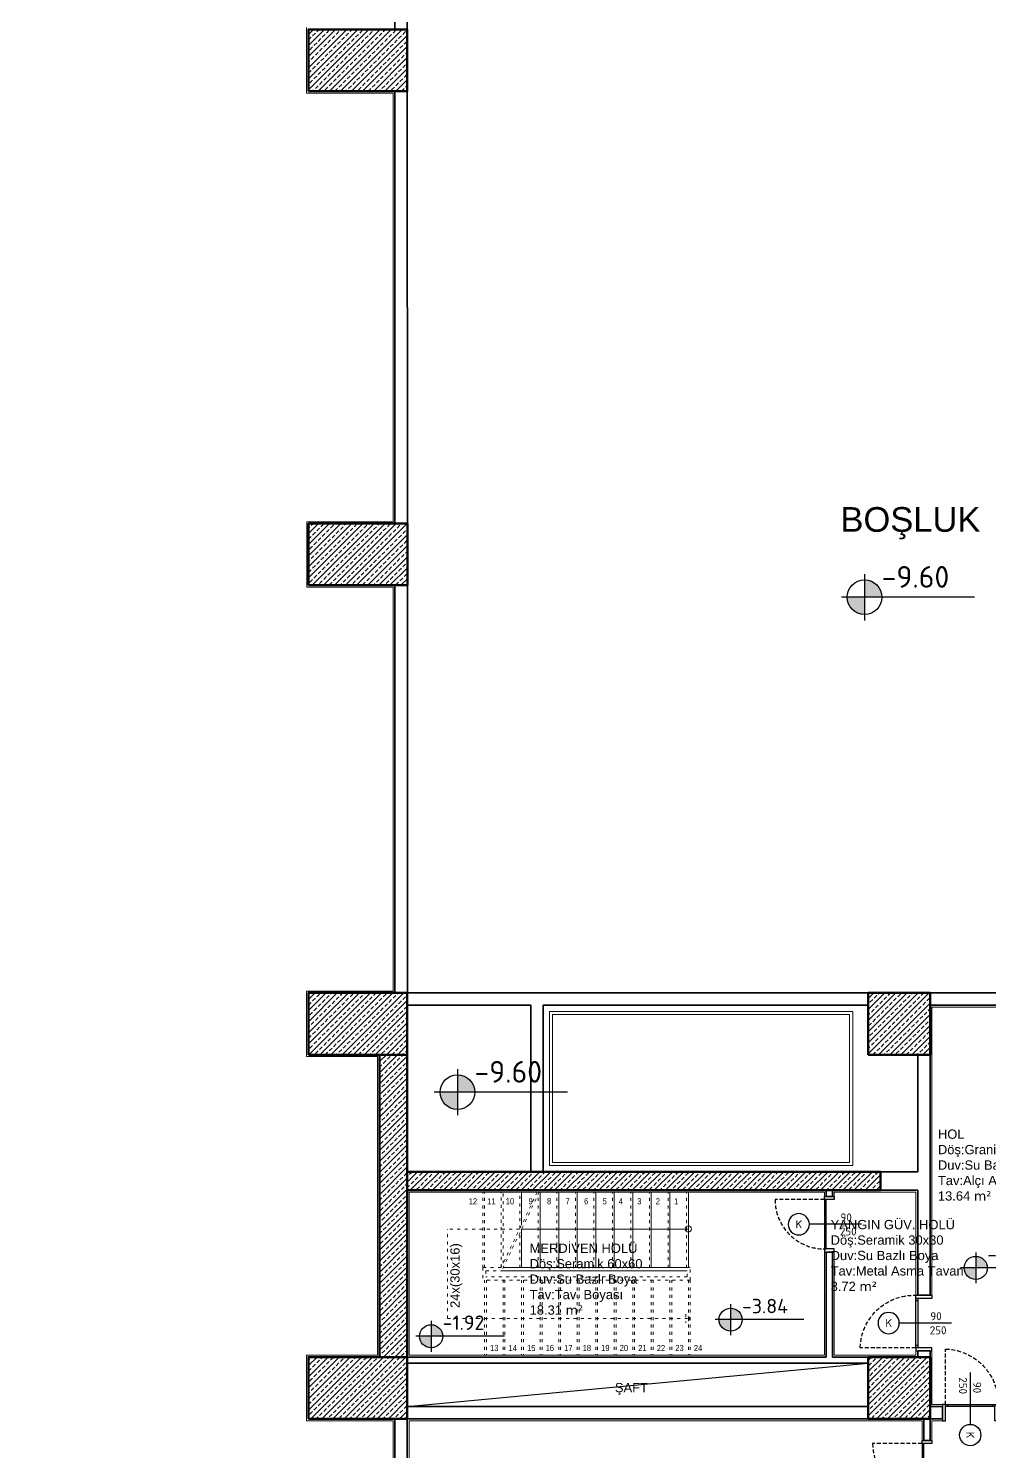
# Model space of a CAD drawing. Header units: millimetres. Extents: x 1443065 to 1517367, y 3763150 to 3779068.
# Drawn here: x 1461880 to 1463436, y 3765794 to 3768098 of the extents above; entities that cross this region are included whole.
import ezdxf
from ezdxf.enums import TextEntityAlignment as Align

# ---------------------------------------------------------------- set-up
doc = ezdxf.new("R2010")
doc.units = ezdxf.units.MM
doc.linetypes.add('ACAD_ISO03W100', pattern=[30, 12, -18])
doc.linetypes.add('HIDDEN', pattern=[9.525, 6.35, -3.175])
for name, color, linetype, lineweight in [('dog', 144, 'Continuous', 5), ('DUVAR', 2, 'Continuous', 35), ('MAHAL', 52, 'Continuous', 13), ('MERDIVEN', 4, 'Continuous', 20), ('SIVA', 3, 'Continuous', 9), ('TASIYICI', 170, 'Continuous', 50), ('TEFRIS', 165, 'Continuous', 15)]:
    doc.layers.add(name, color=color, linetype=linetype, lineweight=lineweight)
for name, color, linetype in [('m-DOG_', 4, 'Continuous'), ('m-TAR_', 8, 'Continuous'), ('m-TAR_duvar', 8, 'Continuous'), ('m-TFR_vitrifiye', 1, 'Continuous'), ('m-YAZ_kot', 7, 'Continuous'), ('m-YAZ_poz', 7, 'Continuous')]:
    doc.layers.add(name, color=color, linetype=linetype)
doc.styles.add('mono', font='isocpeur.ttf')
doc.styles.add('olculer', font='romans.shx', dxfattribs={"width": 0.8})
doc.styles.get("Standard").update_dxf_attribs({"font": 'arial.ttf'})
pattern_1 = [(45, (41376.276, -87954.95), (-8.98025612, 8.98025612), []), (45, (41385.256, -87954.95), (-8.98025612, 8.98025612), [6.35, -3.175])]

# ---------------------------------------------------------------- blocks, each defined once
blk = doc.blocks.new('90lık Kqpı')
at = {"layer": 'm-DOG_', "linetype": 'HIDDEN'}
blk.add_line((-8, -5), (-88, -5), dxfattribs=at)
at = {"layer": 'm-DOG_'}
for p, q in [((-5, -8.8), (-8, -8.8)), ((-5, -81.2), (-8, -81.2))]:
    blk.add_line(p, q, dxfattribs=at)
for points in [[(8, 0), (8, -5), (-8, -5), (-8, 0)], [(-8, -5), (-8, -85), (-5, -85), (-5, -5)], [(8, -90), (8, -85), (-8, -85), (-8, -90)]]:
    blk.add_lwpolyline(points, close=True, dxfattribs=at)
at = {"layer": 'm-DOG_', "linetype": 'HIDDEN'}
blk.add_arc((-8, -5), 80, 180, 270, dxfattribs=at)
blk = doc.blocks.new('m-plankot')
h = blk.add_hatch(color=256)
h.paths.add_polyline_path([(0, 0.144), (0, 0), (0.144, 0, 0.414214)])
h.paths.add_polyline_path([(0, -0.144), (0, 0), (-0.144, 0, 0.414214)])
for p, q in [((0, 0.192), (0, -0.192)), ((0.914, 0), (-0.192, 0))]:
    blk.add_line(p, q)
blk.add_circle((0, 0), 0.144)
blk.add_attdef('INCEKOT', (0.187, 0.1), '', height=0.18)
blk.add_attdef('KABAKOT', text='', height=0.18).set_placement((0.187, -0.1), align=Align.TOP_LEFT)
blk = doc.blocks.new('m-penpoz')
blk.add_line((0, -1.625), (0, 0))
blk.add_circle((0, 0.332), 0.332)
blk.add_attdef('POZNO', text='', height=0.18).set_placement((0, 0.332), align=Align.MIDDLE)
blk.add_attdef('WIDTH', text='', height=0.18, rotation=90).set_placement((0, -1.625), align=Align.BOTTOM_LEFT)
blk.add_attdef('HEIGHT', text='', height=0.18, rotation=90).set_placement((0.069, -1.625), align=Align.TOP_LEFT)
blk = doc.blocks.new('90lık')
at = {"layer": 'm-DOG_', "linetype": 'HIDDEN'}
blk.add_line((-5, 13), (-5, 103), dxfattribs=at)
at = {"layer": 'm-DOG_'}
for p, q in [((-81.2, 10), (-81.2, 13)), ((-8.8, 10), (-8.8, 13))]:
    blk.add_line(p, q, dxfattribs=at)
for points in [[(-90, -13), (-85, -13), (-85, 13), (-90, 13)], [(-5, 13), (-85, 13), (-85, 10), (-5, 10)], [(0, -13), (-5, -13), (-5, 13), (0, 13)]]:
    blk.add_lwpolyline(points, close=True, dxfattribs=at)
at = {"layer": 'm-DOG_', "linetype": 'HIDDEN'}
blk.add_arc((-2.7, 15.7), 87.4, 91.5314, 181.7408, dxfattribs=at)

msp = doc.modelspace()

# ---------------------------------------------------------------- hatches: boundary and pattern name
at = {"layer": 'm-TAR_'}
h = msp.add_hatch(dxfattribs=at)
h.set_pattern_fill('ANSI33', color=256, scale=2)
h.set_pattern_definition([(45, (-13755.824, -45999.14), (-8.98025612, 8.98025612), []), (45, (-13746.843, -45999.14), (-8.98025612, 8.98025612), [6.35, -3.175])])
h.paths.add_polyline_path([(1463259.9, 3766247.1), (1462805.7, 3766247.1), (1462805.7, 3766217.1), (1463259.9, 3766217.1)])
h.paths.add_polyline_path([(1462805.7, 3766247.1), (1462493.5, 3766247.1), (1462493.5, 3766217.1), (1462805.7, 3766217.1)])
at = {"layer": 'm-TAR_duvar'}
h = msp.add_hatch(dxfattribs=at)
h.set_pattern_fill('ANSI33', color=256, scale=2)
h.set_pattern_definition([(45, (41376.276, -87954.952), (-8.98025612, 8.98025612), []), (45, (41385.256, -87954.952), (-8.98025612, 8.98025612), [6.35, -3.175])])
h.paths.add_polyline_path([(1468550.3, 3768891.3), (1468533.1, 3769060.2), (1468496, 3769225), (1468434.7, 3769382.6), (1468352.7, 3769530.2), (1468251.2, 3769665), (1468131.7, 3769783.5), (1467995.5, 3769884.9), (1467847.4, 3769966), (1467615.4, 3770075.2), (1467161.9, 3770314.5), (1466940.5, 3770444.6), (1465472.8, 3771328.6), (1465005.3, 3771588), (1464791.1, 3771685.5), (1464519.4, 3771809), (1464165, 3771939.6), (1462653.6, 3772143), (1461191.1, 3772002.7), (1458848.1, 3771120.2), (1458902.1, 3764847.1), (1468605.7, 3764847.1)])
h.paths.add_polyline_path([(1458941.8, 3764887.1), (1458888.4, 3771092.6), (1461200.2, 3771963.4), (1462652.9, 3772102.8), (1464155.3, 3771900.6), (1464504.2, 3771772), (1464774.5, 3771649), (1464987.3, 3771552.3), (1465452.8, 3771294), (1466920.1, 3770410.2), (1467142.5, 3770279.6), (1467597.5, 3770039.4), (1467829.3, 3769930.3), (1467973.8, 3769851.2), (1468105.5, 3769753.1), (1468221, 3769638.7), (1468319.1, 3769508.3), (1468398.4, 3769365.5), (1468457.6, 3769213.3), (1468493.5, 3769053.8), (1468510.3, 3768889), (1468565.1, 3764887.1)], flags=16)
h.paths.add_polyline_path([(1465758.1, 3765847.1), (1465638.1, 3765847.1), (1465638.1, 3765967.1), (1465758.1, 3765967.1)], flags=0)
h.paths.add_polyline_path([(1466538.2, 3765847.1), (1466538.2, 3765967.1), (1466658.2, 3765967.1), (1466658.2, 3765847.1)], flags=0)
h.paths.add_polyline_path([(1465038.1, 3765847.1), (1464918.1, 3765847.1), (1464918.1, 3765967.1), (1465038.1, 3765967.1)], flags=0)
h.paths.add_polyline_path([(1465758.2, 3766436.6), (1465658.2, 3766436.6), (1465658.2, 3766536.6), (1465658.3, 3766671), (1465038.2, 3766671), (1465038.2, 3766536.6), (1465038.2, 3766436.6), (1464938.2, 3766436.6), (1464938.2, 3766536.6), (1464983.2, 3766536.6), (1464983.2, 3766716), (1465668.3, 3766716), (1465668.3, 3766726), (1465713.3, 3766726), (1465713.3, 3766716), (1465713.3, 3766536.6), (1465758.2, 3766536.6)], flags=0)
h.paths.add_polyline_path([(1467471.2, 3765317.1), (1467471.2, 3765377.1), (1467531.2, 3765377.1), (1467531.2, 3765317.1)], flags=0)
h.paths.add_polyline_path([(1466538.2, 3766436.6), (1466538.2, 3766556.6), (1466658.2, 3766556.6), (1466658.2, 3766436.6)], flags=0)
h.paths.add_polyline_path([(1467431.1, 3765847.1), (1467431.1, 3765947.1), (1467531.1, 3765947.1), (1467531.1, 3765847.1)], flags=0)
h.paths.add_polyline_path([(1465713.3, 3766816), (1465668.3, 3766816), (1465668.3, 3767203.2), (1464983.2, 3767203.2), (1464983.2, 3767446.6), (1465043.2, 3767446.6), (1465043.2, 3767406.6), (1465023.2, 3767406.6), (1465023.2, 3767243.3), (1465673.3, 3767243.3), (1465673.3, 3767406.6), (1465653.3, 3767406.6), (1465653.3, 3767446.6), (1465713.3, 3767446.6), (1465713.3, 3767203.2)], flags=0)
h.paths.add_polyline_path([(1464158.2, 3765847.1), (1464038.2, 3765847.1), (1464038.2, 3765967.1), (1464158.2, 3765967.1)], flags=0)
h.paths.add_polyline_path([(1464028.1, 3765847.1), (1463928.1, 3765847.1), (1463928.1, 3765947.1), (1464028.1, 3765947.1)], flags=0)
h.paths.add_polyline_path([(1467965.6, 3765317.1), (1467965.6, 3765377.1), (1468025.6, 3765377.1), (1468025.6, 3765317.1)], flags=0)
h.paths.add_polyline_path([(1467431.1, 3766436.6), (1467431.1, 3766536.6), (1467531.1, 3766536.6), (1467531.1, 3766436.6)], flags=0)
h.paths.add_polyline_path([(1467965.6, 3765847.1), (1467965.6, 3765907.1), (1468025.6, 3765907.1), (1468025.6, 3765847.1)], flags=0)
h.paths.add_polyline_path([(1464158.2, 3766436.6), (1464038.2, 3766436.6), (1464038.2, 3766556.6), (1464158.2, 3766556.6)], flags=0)
h.paths.add_polyline_path([(1466538.2, 3767196.6), (1466538.2, 3767316.6), (1466658.2, 3767316.6), (1466658.2, 3767196.6)], flags=0)
h.paths.add_polyline_path([(1464028.2, 3766436.6), (1463928.2, 3766436.6), (1463928.2, 3766536.6), (1464028.2, 3766536.6)], flags=0)
h.paths.add_polyline_path([(1463339.9, 3765847.1), (1463239.9, 3765847.1), (1463239.9, 3765947.1), (1463339.9, 3765947.1)], flags=0)
h.paths.add_polyline_path([(1467431.1, 3767196.6), (1467431.1, 3767296.6), (1467531.1, 3767296.6), (1467531.1, 3767196.6)], flags=0)
h.paths.add_polyline_path([(1464158.2, 3767196.6), (1464038.2, 3767196.6), (1464038.2, 3767316.6), (1464158.2, 3767316.6)], flags=0)
h.paths.add_polyline_path([(1464028.2, 3767196.6), (1463928.2, 3767196.6), (1463928.2, 3767296.6), (1464028.2, 3767296.6)], flags=0)
h.paths.add_polyline_path([(1465713.3, 3767847.6), (1465653.3, 3767847.6), (1465653.3, 3767887.6), (1465673.3, 3767887.6), (1465673.3, 3768050.8), (1465023.2, 3768050.8), (1465023.2, 3767887.6), (1465043.2, 3767887.6), (1465043.2, 3767847.6), (1464983.2, 3767847.6), (1464983.2, 3768091), (1465668.3, 3768091), (1465668.3, 3768477.2), (1465713.3, 3768477.2), (1465713.3, 3768091)], flags=0)
h.paths.add_polyline_path([(1463339.9, 3766436.6), (1463239.9, 3766436.6), (1463239.9, 3766536.6), (1463339.9, 3766536.6)], flags=0)
h.paths.add_polyline_path([(1466538.2, 3767976.6), (1466538.2, 3768096.6), (1466658.2, 3768096.6), (1466658.2, 3767976.6)], flags=0)
h.paths.add_polyline_path([(1467431.1, 3767996.6), (1467431.1, 3768096.6), (1467531.1, 3768096.6), (1467531.1, 3767996.6)], flags=0)
h.paths.add_polyline_path([(1462493.5, 3765847.1), (1462333.5, 3765847.1), (1462333.5, 3765947.1), (1462448.5, 3765947.1), (1462448.5, 3766436.6), (1462333.5, 3766436.6), (1462333.5, 3766536.6), (1462493.5, 3766536.6), (1462493.5, 3766436.6), (1462493.5, 3765947.1)], flags=0)
h.paths.add_polyline_path([(1464158.2, 3767976.6), (1464038.2, 3767976.6), (1464038.2, 3768096.6), (1464158.2, 3768096.6)], flags=0)
h.paths.add_polyline_path([(1464028.2, 3767996.6), (1463928.2, 3767996.6), (1463928.2, 3768096.6), (1464028.2, 3768096.6)], flags=0)
h.paths.add_polyline_path([(1465713.3, 3768567.2), (1465668.3, 3768567.2), (1465668.3, 3768577.2), (1464983.2, 3768577.2), (1464983.2, 3768756.6), (1464928.2, 3768756.6), (1464928.2, 3768856.6), (1465038.2, 3768856.6), (1465038.2, 3768756.6), (1465038.2, 3768622.2), (1465658.3, 3768622.2), (1465658.3, 3768756.6), (1465658.2, 3768756.6), (1465658.2, 3768856.6), (1465758.2, 3768856.6), (1465758.2, 3768756.6), (1465713.3, 3768756.6), (1465713.3, 3768577.2)], flags=0)
h.paths.add_polyline_path([(1465758.2, 3768756.6), (1465658.2, 3768756.6), (1465658.2, 3768856.6), (1465758.2, 3768856.6)], flags=0)
h.paths.add_polyline_path([(1466538.2, 3768736.6), (1466538.2, 3768856.6), (1466658.2, 3768856.6), (1466658.2, 3768736.6)], flags=0)
h.paths.add_polyline_path([(1462493.6, 3767196.6), (1462333.6, 3767196.6), (1462333.6, 3767296.6), (1462493.6, 3767296.6)], flags=0)
h.paths.add_polyline_path([(1467431.1, 3768756.6), (1467431.1, 3768856.6), (1467531.1, 3768856.6), (1467531.1, 3768756.6)], flags=0)
h.paths.add_polyline_path([(1464158.2, 3768736.6), (1464038.2, 3768736.6), (1464038.2, 3768856.6), (1464158.2, 3768856.6)], flags=0)
h.paths.add_polyline_path([(1461693.5, 3765847.1), (1461593.5, 3765847.1), (1461593.5, 3765947.1), (1461693.5, 3765947.1)], flags=0)
h.paths.add_polyline_path([(1464028.2, 3768756.6), (1463928.2, 3768756.6), (1463928.2, 3768856.6), (1464028.2, 3768856.6)], flags=0)
h.paths.add_polyline_path([(1467500.3, 3768902.5), (1467448.9, 3768933.4), (1467479.8, 3768984.9), (1467531.2, 3768954)], flags=0)
h.paths.add_polyline_path([(1465758.2, 3769327.1), (1465638.2, 3769327.1), (1465638.2, 3769447.1), (1465758.2, 3769447.1)], flags=0)
h.paths.add_polyline_path([(1461693.5, 3766436.6), (1461593.5, 3766436.6), (1461593.5, 3766536.6), (1461693.5, 3766536.6)], flags=0)
h.paths.add_polyline_path([(1465038.2, 3769327.1), (1464918.2, 3769327.1), (1464918.2, 3769447.1), (1465038.2, 3769447.1)], flags=0)
h.paths.add_polyline_path([(1462493.5, 3767996.6), (1462333.5, 3767996.6), (1462333.5, 3768096.6), (1462493.5, 3768096.6)], flags=0)
h.paths.add_polyline_path([(1463339.9, 3768756.6), (1463239.9, 3768756.6), (1463239.9, 3768856.6), (1463339.9, 3768856.6)], flags=0)
h.paths.add_polyline_path([(1464158.2, 3769327.1), (1464038.2, 3769327.1), (1464038.2, 3769447.1), (1464158.2, 3769447.1)], flags=0)
h.paths.add_polyline_path([(1461693.5, 3767196.6), (1461593.5, 3767196.6), (1461593.5, 3767296.6), (1461693.5, 3767296.6)], flags=0)
h.paths.add_polyline_path([(1464028.2, 3769347.1), (1463928.2, 3769347.1), (1463928.2, 3769447.1), (1464028.2, 3769447.1)], flags=0)
h.paths.add_polyline_path([(1462493.5, 3768676.6), (1462393.5, 3768676.6), (1462393.5, 3768856.6), (1462493.5, 3768856.6)], flags=0)
h.paths.add_polyline_path([(1463339.9, 3769347.1), (1463239.9, 3769347.1), (1463239.9, 3769447.1), (1463339.9, 3769447.1)], flags=0)
h.paths.add_polyline_path([(1460793.5, 3765847.1), (1460693.5, 3765847.1), (1460693.5, 3765947.1), (1460793.5, 3765947.1)], flags=0)
h.paths.add_polyline_path([(1461693.5, 3767996.6), (1461593.5, 3767996.6), (1461593.5, 3768096.6), (1461693.5, 3768096.6)], flags=0)
h.paths.add_polyline_path([(1460793.5, 3766436.6), (1460693.5, 3766436.6), (1460693.5, 3766536.6), (1460793.5, 3766536.6)], flags=0)
h.paths.add_polyline_path([(1465038.2, 3770304.3), (1464938.2, 3770304.3), (1464938.2, 3770444.3), (1464968.2, 3770486.3), (1465078.2, 3770421.3)], flags=0)
h.paths.add_polyline_path([(1460793.5, 3767196.6), (1460693.5, 3767196.6), (1460693.5, 3767296.6), (1460793.5, 3767296.6)], flags=0)
h.paths.add_polyline_path([(1462493.5, 3769347.1), (1462393.5, 3769347.1), (1462393.5, 3769447.1), (1462493.5, 3769447.1)], flags=0)
h.paths.add_polyline_path([(1461693.5, 3768756.6), (1461593.5, 3768756.6), (1461593.5, 3768856.6), (1461693.5, 3768856.6)], flags=0)
h.paths.add_polyline_path([(1464138.2, 3770315.6), (1464038.2, 3770315.6), (1464038.2, 3770415.6), (1464138.2, 3770415.6)], flags=0)
h.paths.add_polyline_path([(1464028.2, 3770315.6), (1463928.2, 3770315.6), (1463928.2, 3770415.6), (1464028.2, 3770415.6)], flags=0)
h.paths.add_polyline_path([(1460053.5, 3765847.1), (1459893.5, 3765847.1), (1459893.5, 3765947.1), (1459893.5, 3766436.6), (1459893.5, 3766536.6), (1459893.6, 3767196.6), (1459893.6, 3767296.6), (1459893.5, 3767996.6), (1459893.5, 3768096.6), (1460053.5, 3768096.6), (1460053.5, 3767996.6), (1459923.5, 3767996.6), (1459923.6, 3767296.6), (1460053.6, 3767296.6), (1460053.6, 3767196.6), (1459923.6, 3767196.6), (1459923.6, 3766536.6), (1460053.5, 3766536.6), (1460053.5, 3766436.6), (1459938.5, 3766436.6), (1459938.5, 3765947.1), (1460053.5, 3765947.1)], flags=0)
h.paths.add_polyline_path([(1460793.5, 3767996.6), (1460693.5, 3767996.6), (1460693.5, 3768096.6), (1460793.5, 3768096.6)], flags=0)
h.paths.add_polyline_path([(1463339.9, 3770315.6), (1463239.9, 3770315.6), (1463239.9, 3770415.6), (1463339.9, 3770415.6)], flags=0)
h.paths.add_polyline_path([(1461693.5, 3769347.1), (1461593.5, 3769347.1), (1461593.5, 3769447.1), (1461693.5, 3769447.1)], flags=0)
h.paths.add_polyline_path([(1464138.2, 3770936.7), (1464038.2, 3770936.7), (1464038.2, 3771036.7), (1464138.2, 3771036.7)], flags=0)
h.paths.add_polyline_path([(1464028.2, 3770936.7), (1463928.2, 3770936.7), (1463928.2, 3771036.7), (1464028.2, 3771036.7)], flags=0)
h.paths.add_polyline_path([(1460793.5, 3768756.6), (1460693.5, 3768756.6), (1460693.5, 3768811.6), (1459993.5, 3768811.6), (1459993.5, 3768676.6), (1459893.5, 3768676.6), (1459893.5, 3768856.6), (1459993.5, 3768856.6), (1460693.5, 3768856.6), (1460793.5, 3768856.6)], flags=0)
h.paths.add_polyline_path([(1462493.5, 3770315.6), (1462393.5, 3770315.6), (1462393.5, 3770415.6), (1462493.5, 3770415.6)], flags=0)
h.paths.add_polyline_path([(1463339.9, 3770936.7), (1463239.9, 3770936.7), (1463239.9, 3771036.7), (1463339.9, 3771036.7)], flags=0)
h.paths.add_polyline_path([(1460793.5, 3769347.1), (1460693.5, 3769347.1), (1460693.5, 3769447.1), (1460793.5, 3769447.1)], flags=0)
h.paths.add_polyline_path([(1461693.5, 3770315.6), (1461593.5, 3770315.6), (1461593.5, 3770415.6), (1461693.5, 3770415.6)], flags=0)
h.paths.add_polyline_path([(1462493.5, 3770936.7), (1462393.5, 3770936.7), (1462393.5, 3771036.7), (1462493.5, 3771036.7)], flags=0)
h.paths.add_polyline_path([(1461693.5, 3770936.7), (1461593.5, 3770936.7), (1461593.5, 3770994.8), (1460806.6, 3770749.4), (1460358.5, 3770578.5), (1460343.5, 3770615.6), (1460793.5, 3770787.2), (1461593.5, 3771036.7), (1461593.5, 3771036.7), (1461693.5, 3771036.7)], flags=0)
h.paths.add_polyline_path([(1459993.5, 3769347.1), (1459893.5, 3769347.1), (1459893.5, 3769447.1), (1459993.5, 3769447.1)], flags=0)
h.paths.add_polyline_path([(1460793.5, 3770315.6), (1460693.5, 3770315.6), (1460693.5, 3770415.6), (1460793.5, 3770415.6)], flags=0)
h.paths.add_polyline_path([(1462415.8, 3771597.8), (1461615.9, 3771521.2), (1461308.5, 3771491.7), (1461247.2, 3771468.2), (1460800.7, 3771300), (1460725.7, 3771271.8), (1460425.4, 3771158.6), (1460350.6, 3771130.5), (1460336.5, 3771167.9), (1460411.4, 3771196.1), (1460711.7, 3771309.2), (1460786.5, 3771337.4), (1461232.8, 3771505.5), (1461299.2, 3771531), (1461612.1, 3771561), (1462412.1, 3771637.6), (1462491.6, 3771645.3), (1462495.4, 3771605.5)], flags=0)
h.paths.add_polyline_path([(1459993.5, 3770315.6), (1459893.5, 3770315.6), (1459893.5, 3770415.6), (1459993.5, 3770415.6)], flags=0)
h.paths.add_polyline_path([(1459414.3, 3770330.6), (1459374.3, 3770330.6), (1459374.3, 3770415.6), (1459414.3, 3770415.6)], flags=0)
h.paths.add_polyline_path([(1459975.5, 3770989.2), (1459900.6, 3770961), (1459886.5, 3770998.4), (1459961.4, 3771026.6)], flags=0)
h.paths.add_polyline_path([(1459413.8, 3770633.3), (1459373.8, 3770633.3), (1459373.8, 3770676.3), (1459378, 3770719), (1459393.1, 3770759.3), (1459416.1, 3770795.7), (1459446, 3770826.7), (1459481.5, 3770851), (1459521.2, 3770867.7), (1459563.8, 3770875.8), (1459576.8, 3770837.3), (1459541.3, 3770830.1), (1459508, 3770815.9), (1459478.1, 3770795.4), (1459452.8, 3770769.4), (1459433, 3770739), (1459419.6, 3770705.3), (1459414.8, 3770670.8)], flags=0)
h = msp.add_hatch(dxfattribs=at)
h.set_pattern_fill('ANSI33', color=256, scale=2)
h.set_pattern_definition(pattern_1)
h.paths.add_polyline_path([(1462493.5, 3768096.6), (1462333.5, 3768096.6), (1462333.5, 3767996.6), (1462493.5, 3767996.6)])
h = msp.add_hatch(dxfattribs=at)
h.set_pattern_fill('ANSI33', color=256, scale=2)
h.set_pattern_definition(pattern_1)
h.paths.add_polyline_path([(1462493.6, 3767296.6), (1462333.6, 3767296.6), (1462333.6, 3767196.6), (1462493.6, 3767196.6)])
h = msp.add_hatch(dxfattribs=at)
h.set_pattern_fill('ANSI33', color=256, scale=2)
h.set_pattern_definition(pattern_1)
h.paths.add_polyline_path([(1462493.5, 3766536.6), (1462333.5, 3766536.6), (1462333.5, 3766436.6), (1462493.5, 3766436.6)])
h = msp.add_hatch(dxfattribs=at)
h.set_pattern_fill('ANSI33', color=256, scale=2)
h.set_pattern_definition([(45, (-13755.824, -45999.14), (-8.98025612, 8.98025612), []), (45, (-13746.843, -45999.14), (-8.98025612, 8.98025612), [6.35, -3.175])])
h.paths.add_polyline_path([(1463239.9, 3766436.6), (1463339.9, 3766436.6), (1463339.9, 3766536.6), (1463239.9, 3766536.6)])
h = msp.add_hatch(dxfattribs=at)
h.set_pattern_fill('ANSI33', color=256, scale=2)
h.set_pattern_definition(pattern_1)
h.paths.add_polyline_path([(1462493.5, 3766436.6), (1462448.5, 3766436.6), (1462448.5, 3765947.1), (1462493.5, 3765947.1)])
h = msp.add_hatch(dxfattribs=at)
h.set_pattern_fill('ANSI33', color=256, scale=2)
h.set_pattern_definition(pattern_1)
h.paths.add_polyline_path([(1462493.5, 3765947.1), (1462333.5, 3765947.1), (1462333.5, 3765847.1), (1462493.5, 3765847.1)])
h = msp.add_hatch(dxfattribs=at)
h.set_pattern_fill('ANSI33', color=256, scale=2)
h.set_pattern_definition(pattern_1)
h.paths.add_polyline_path([(1463339.9, 3765947.1), (1463239.9, 3765947.1), (1463239.9, 3765847.1), (1463339.9, 3765847.1)])

# ---------------------------------------------------------------- linework, layer by layer
at = {"layer": 'dog'}
for points in [[(1462723.5, 3766506.6), (1463214.6, 3766506.6), (1463214.6, 3766257.1), (1462723.5, 3766257.1)], [(1462728.5, 3766501.6), (1463209.6, 3766501.6), (1463209.6, 3766262.1), (1462728.5, 3766262.1)]]:
    msp.add_lwpolyline(points, close=True, dxfattribs=at)
at = {"layer": 'DUVAR'}
for p, q in [((1462493.5, 3768696.6), (1462493.5, 3768096.6)), ((1462473.5, 3768096.6), (1462473.5, 3768676.6)), ((1462473.5, 3767296.6), (1462473.5, 3767996.6)), ((1462493.5, 3767996.6), (1462493.6, 3767296.6)), ((1462473.5, 3766536.6), (1462473.5, 3767196.6)), ((1462493.6, 3767196.6), (1462493.6, 3766536.6)), ((1463239.9, 3766536.6), (1462493.6, 3766536.7)), ((1463928.2, 3766536.6), (1463339.9, 3766536.6)), ((1462693.5, 3766516.7), (1462493.5, 3766516.7)), ((1462693.5, 3766516.7), (1462693.5, 3766247.1)), ((1463239.9, 3766516.7), (1462713.5, 3766516.7)), ((1462713.5, 3766516.7), (1462713.5, 3766247.1)), ((1463549.9, 3766516.6), (1463339.9, 3766516.6)), ((1463319.9, 3766247.1), (1463319.9, 3766436.6)), ((1463339.9, 3766247.1), (1463339.9, 3766436.6)), ((1463319.9, 3766247.1), (1463259.9, 3766247.1)), ((1463339.9, 3766247.1), (1463339.9, 3766217.1)), ((1463171.9, 3766217.1), (1463171.9, 3766207.1)), ((1463171.9, 3766217.1), (1463171.9, 3766207.1)), ((1463181.9, 3766207.1), (1463171.9, 3766207.1)), ((1463181.9, 3766217.1), (1463181.9, 3766207.1)), ((1463181.9, 3766217.1), (1463181.9, 3766207.1)), ((1463319.9, 3766217.1), (1463259.9, 3766217.1)), ((1463319.9, 3766047.1), (1463319.9, 3766217.1)), ((1463339.9, 3766047.1), (1463339.9, 3766217.1)), ((1463181.9, 3766117.1), (1463171.9, 3766117.1)), ((1463171.9, 3766117.1), (1463171.9, 3765947.2)), ((1463181.9, 3766117.1), (1463181.9, 3765947.2)), ((1463319.9, 3766047.1), (1463339.9, 3766047.1)), ((1463171.9, 3765947.1), (1462493.5, 3765947.1)), ((1463239.9, 3765947.1), (1463181.9, 3765947.1)), ((1463319.9, 3765947.1), (1463319.9, 3765957.1)), ((1463319.9, 3765957.1), (1463339.9, 3765957.1)), ((1463339.9, 3765947.1), (1463339.9, 3765957.1)), ((1463239.9, 3765937.1), (1462493.5, 3765937.1)), ((1463239.9, 3765867.1), (1462493.5, 3765867.1)), ((1463359.9, 3765867.1), (1463339.9, 3765867.1)), ((1463359.9, 3765847.1), (1463359.9, 3765867.1)), ((1462473.5, 3764887.1), (1462473.5, 3765847.1)), ((1463239.9, 3765847.1), (1462493.5, 3765847.1)), ((1462493.5, 3765847.1), (1462493.5, 3765327.1)), ((1463329.9, 3765847.1), (1463329.9, 3765812.1)), ((1463359.9, 3765847.1), (1463339.9, 3765847.1)), ((1463339.9, 3765847.1), (1463339.9, 3765812.1)), ((1463359.9, 3765847.1), (1463339.9, 3765847.1)), ((1463339.9, 3765812.1), (1463329.9, 3765812.1))]:
    msp.add_line(p, q, dxfattribs=at)
at = {"layer": 'm-TFR_vitrifiye'}
msp.add_line((1462493.5, 3765867.1), (1463239.9, 3765937.1), dxfattribs=at)
at = {"layer": 'MERDIVEN'}
for p, q in [((1462493.5, 3766441.6), (1462493.5, 3766441.6)), ((1462678.6, 3766161.4), (1462678.6, 3766213.9)), ((1462678.6, 3766161.4), (1462678.6, 3766213.9)), ((1462708.6, 3766091.9), (1462708.6, 3766213.9)), ((1462708.6, 3766091.9), (1462708.6, 3766213.9)), ((1462738.6, 3766091.9), (1462738.6, 3766213.9)), ((1462738.6, 3766091.9), (1462738.6, 3766213.9)), ((1462768.6, 3766091.9), (1462768.6, 3766213.9)), ((1462768.6, 3766091.9), (1462768.6, 3766213.9)), ((1462798.6, 3766091.9), (1462798.6, 3766213.9)), ((1462798.6, 3766091.9), (1462798.6, 3766213.9)), ((1462828.6, 3766091.9), (1462828.6, 3766213.9)), ((1462828.6, 3766091.9), (1462828.6, 3766213.9)), ((1462858.6, 3766091.9), (1462858.6, 3766213.9)), ((1462858.6, 3766091.9), (1462858.6, 3766213.9)), ((1462888.6, 3766091.9), (1462888.6, 3766213.9)), ((1462888.6, 3766091.9), (1462888.6, 3766213.9)), ((1462918.6, 3766091.9), (1462918.6, 3766213.9)), ((1462918.6, 3766091.9), (1462918.6, 3766213.9)), ((1462948.6, 3766091.9), (1462948.6, 3766213.9)), ((1462948.6, 3766091.9), (1462948.6, 3766213.9)), ((1462678.6, 3766091.9), (1462678.6, 3766154.4)), ((1462678.6, 3766091.9), (1462678.6, 3766154.4)), ((1462948.6, 3766154.4), (1462678.6, 3766154.4)), ((1462946.6, 3766086.9), (1462646.2, 3766086.9)), ((1462946.6, 3766086.9), (1462646.2, 3766086.9)), ((1462948.6, 3766091.9), (1462648.6, 3766091.9)), ((1462951.6, 3766091.9), (1462648.6, 3766091.9)), ((1462493.5, 3765947.1), (1462493.5, 3765947.1))]:
    msp.add_line(p, q, dxfattribs=at)
at = {"layer": 'MERDIVEN', "linetype": 'ACAD_ISO03W100', "ltscale": 0.4}
for p, q in [((1462615.6, 3766091.9), (1462615.6, 3766213.9)), ((1462615.6, 3766091.9), (1462615.6, 3766213.9)), ((1462618.6, 3766091.9), (1462618.6, 3766213.9)), ((1462618.6, 3766091.9), (1462618.6, 3766213.9)), ((1462703.8, 3766213.9), (1462645.2, 3766091.9)), ((1462645.6, 3766092.6), (1462645.6, 3766213.9)), ((1462645.6, 3766092.6), (1462645.6, 3766213.9)), ((1462707.1, 3766213.9), (1462646.2, 3766086.9)), ((1462648.6, 3766098.9), (1462648.6, 3766213.9)), ((1462648.6, 3766098.9), (1462648.6, 3766213.9)), ((1462675.6, 3766155.1), (1462675.6, 3766213.9)), ((1462675.6, 3766155.1), (1462675.6, 3766213.9)), ((1462705.6, 3766091.9), (1462705.6, 3766210.7)), ((1462705.6, 3766091.9), (1462705.6, 3766210.7)), ((1462735.6, 3766091.9), (1462735.6, 3766213.9)), ((1462735.6, 3766091.9), (1462735.6, 3766213.9)), ((1462765.6, 3766091.9), (1462765.6, 3766213.9)), ((1462765.6, 3766091.9), (1462765.6, 3766213.9)), ((1462795.6, 3766091.9), (1462795.6, 3766213.9)), ((1462795.6, 3766091.9), (1462795.6, 3766213.9)), ((1462825.6, 3766091.9), (1462825.6, 3766213.9)), ((1462825.6, 3766091.9), (1462825.6, 3766213.9)), ((1462855.6, 3766091.9), (1462855.6, 3766213.9)), ((1462855.6, 3766091.9), (1462855.6, 3766213.9)), ((1462885.6, 3766091.9), (1462885.6, 3766213.9)), ((1462885.6, 3766091.9), (1462885.6, 3766213.9)), ((1462915.6, 3766091.9), (1462915.6, 3766213.9)), ((1462915.6, 3766091.9), (1462915.6, 3766213.9)), ((1462945.6, 3766091.9), (1462945.6, 3766213.9)), ((1462945.6, 3766091.9), (1462945.6, 3766213.9)), ((1462558.6, 3766009.4), (1462558.6, 3766154.4)), ((1462675.2, 3766154.4), (1462558.6, 3766154.4)), ((1462675.6, 3766091.9), (1462675.6, 3766148.2)), ((1462675.6, 3766091.9), (1462675.6, 3766148.2)), ((1462645.2, 3766091.9), (1462615.6, 3766091.9)), ((1462615.6, 3766091.9), (1462615.6, 3766071.9)), ((1462645.2, 3766091.9), (1462615.6, 3766091.9)), ((1462615.6, 3766091.9), (1462615.6, 3766071.9)), ((1462620.6, 3766086.9), (1462620.6, 3766076.9)), ((1462620.6, 3766086.9), (1462620.6, 3766076.9)), ((1462620.6, 3766086.9), (1462646.2, 3766086.9)), ((1462946.6, 3766076.9), (1462946.6, 3766086.9)), ((1462946.6, 3766076.9), (1462946.6, 3766086.9)), ((1462951.6, 3766071.9), (1462951.6, 3766091.9)), ((1462951.6, 3766071.9), (1462951.6, 3766091.9)), ((1462951.6, 3766071.9), (1462615.6, 3766071.9)), ((1462951.6, 3766071.9), (1462615.6, 3766071.9)), ((1462618.6, 3766071.9), (1462618.6, 3765949.9)), ((1462946.6, 3766076.9), (1462620.6, 3766076.9)), ((1462946.6, 3766076.9), (1462620.6, 3766076.9)), ((1462621.6, 3766071.9), (1462621.6, 3765949.9)), ((1462648.6, 3766071.9), (1462648.6, 3765949.9)), ((1462651.6, 3766071.9), (1462651.6, 3765949.9)), ((1462678.6, 3766071.9), (1462678.6, 3765949.9)), ((1462681.6, 3766071.9), (1462681.6, 3765949.9)), ((1462708.6, 3766071.9), (1462708.6, 3765949.9)), ((1462711.6, 3766071.9), (1462711.6, 3765949.9)), ((1462738.6, 3766071.9), (1462738.6, 3765949.9)), ((1462741.6, 3766071.9), (1462741.6, 3765949.9)), ((1462768.6, 3766071.9), (1462768.6, 3765949.9)), ((1462771.6, 3766071.9), (1462771.6, 3765949.9)), ((1462798.6, 3766071.9), (1462798.6, 3765949.9)), ((1462801.6, 3766071.9), (1462801.6, 3765949.9)), ((1462828.6, 3766071.9), (1462828.6, 3765949.9)), ((1462831.6, 3766071.9), (1462831.6, 3765949.9)), ((1462858.6, 3766071.9), (1462858.6, 3765949.9)), ((1462861.6, 3766071.9), (1462861.6, 3765949.9)), ((1462888.6, 3766071.9), (1462888.6, 3765949.9)), ((1462891.6, 3766071.9), (1462891.6, 3765949.9)), ((1462918.6, 3766071.9), (1462918.6, 3765949.9)), ((1462921.6, 3766071.9), (1462921.6, 3765949.9)), ((1462948.6, 3766071.9), (1462948.6, 3765949.9)), ((1462951.6, 3766071.9), (1462951.6, 3765949.9)), ((1462951.6, 3766009.4), (1462944.5, 3766016.5)), ((1462944.5, 3766016.5), (1462944.5, 3766002.4)), ((1462558.6, 3766009.4), (1462951.6, 3766009.4)), ((1462951.6, 3766009.4), (1462944.5, 3766002.4))]:
    msp.add_line(p, q, dxfattribs=at)
at = {"layer": 'MERDIVEN'}
msp.add_circle((1462948.6, 3766154.4), 5, dxfattribs=at)
at = {"layer": 'SIVA'}
for p, q in [((1462330.5, 3768099.6), (1462330.5, 3767993.6)), ((1462330.5, 3767993.6), (1462470.5, 3767993.6)), ((1462470.5, 3767993.6), (1462470.5, 3767299.6)), ((1462470.5, 3767299.6), (1462330.6, 3767299.6)), ((1462330.6, 3767299.6), (1462330.6, 3767193.6)), ((1462330.6, 3767193.6), (1462470.5, 3767193.6)), ((1462470.5, 3767193.6), (1462470.5, 3766539.6)), ((1462470.5, 3766539.6), (1462330.5, 3766539.6)), ((1462330.5, 3766539.6), (1462330.5, 3766433.6)), ((1462330.5, 3766433.6), (1462445.5, 3766433.6)), ((1462445.5, 3766433.6), (1462445.5, 3765950.1)), ((1462445.5, 3765950.1), (1462330.5, 3765950.1)), ((1462330.5, 3765950.1), (1462330.5, 3765844.1)), ((1462330.5, 3765844.1), (1462470.5, 3765844.1)), ((1462470.5, 3765844.1), (1462470.5, 3764890.1)), ((1463359.9, 3765844.1), (1463342.9, 3765844.1)), ((1463342.9, 3765844.1), (1463342.9, 3765812.1))]:
    msp.add_line(p, q, dxfattribs=at)
for points in [[(1463539.9, 3765870.1), (1463546.9, 3765870.1), (1463546.9, 3766513.6), (1463342.9, 3766513.6), (1463342.9, 3766047.1)], [(1463168.9, 3766207.1), (1463168.9, 3766214.1), (1462496.5, 3766214.1), (1462496.5, 3765950.1), (1463168.9, 3765950.2), (1463168.9, 3766117.1)], [(1463184.9, 3766207.1), (1463184.9, 3766214.1), (1463316.9, 3766214.1), (1463316.9, 3766047.1)], [(1463316.9, 3765957.1), (1463316.9, 3765950.1), (1463184.9, 3765950.1), (1463184.9, 3766117.1)], [(1463342.9, 3765957.1), (1463342.9, 3765870.1), (1463359.9, 3765870.1)], [(1462496.5, 3765380.1), (1462496.5, 3765844.1), (1463326.9, 3765844.1), (1463326.9, 3765812.1)]]:
    msp.add_lwpolyline(points, dxfattribs=at)
at = {"layer": 'TASIYICI'}
for p, q in [((1462493.5, 3766247.1), (1462493.5, 3766536.6)), ((1462448.5, 3766436.6), (1462448.5, 3765947.1)), ((1462448.5, 3765947.1), (1462448.5, 3766436.6)), ((1462493.5, 3766436.6), (1462493.5, 3765947.1)), ((1462493.5, 3765947.1), (1462493.5, 3766436.6)), ((1463259.9, 3766247.1), (1462493.5, 3766247.1)), ((1463259.9, 3766247.1), (1462493.5, 3766247.1)), ((1463259.9, 3766247.1), (1463259.9, 3766217.1)), ((1463259.9, 3766217.1), (1462493.5, 3766217.1))]:
    msp.add_line(p, q, dxfattribs=at)
for points in [[(1462333.5, 3767996.6), (1462493.5, 3767996.6), (1462493.5, 3768096.6), (1462333.5, 3768096.6)], [(1462333.6, 3767196.6), (1462493.6, 3767196.6), (1462493.6, 3767296.6), (1462333.6, 3767296.6)], [(1462333.5, 3766436.6), (1462493.5, 3766436.6), (1462493.5, 3766536.6), (1462333.5, 3766536.6)], [(1463239.9, 3766436.6), (1463339.9, 3766436.6), (1463339.9, 3766536.6), (1463239.9, 3766536.6)], [(1462333.5, 3765847.1), (1462493.5, 3765847.1), (1462493.5, 3765947.1), (1462333.5, 3765947.1)], [(1463239.9, 3765847.1), (1463339.9, 3765847.1), (1463339.9, 3765947.1), (1463239.9, 3765947.1)]]:
    msp.add_lwpolyline(points, close=True, dxfattribs=at)

# ---------------------------------------------------------------- block references
at = {"layer": 'm-TFR_vitrifiye', "xscale": -1}
for p, rotation in [((1463329.9, 3765957.1), 89.99954939753059), ((1463359.9, 3765857.1), 359.9995493975306)]:
    msp.add_blockref('90lık', p, dxfattribs=dict(at, rotation=rotation))
at = {"layer": 'm-YAZ_kot'}
ref = msp.add_blockref('m-plankot', (1463233.9, 3767177.3), dxfattribs=dict(at, xscale=194.90625, yscale=194.90625, zscale=194.90625))
ref.add_attrib('INCEKOT', '-9.60', dxfattribs={"layer": '0', "height": 35.08, "rotation": 0, "style": 'mono'}).set_placement((1463261.5, 3767182.2), align=Align.BOTTOM_LEFT)
ref = msp.add_blockref('m-plankot', (1462574.6, 3766376), dxfattribs=dict(at, xscale=194.90625, yscale=194.90625, zscale=194.90625))
ref.add_attrib('INCEKOT', '-9.60', dxfattribs={"layer": '0', "height": 35.08, "rotation": 0, "style": 'mono'}).set_placement((1462602.2, 3766380.9), align=Align.BOTTOM_LEFT)
ref = msp.add_blockref('m-plankot', (1463413.9, 3766091.5), dxfattribs=dict(at, xscale=129.9375, yscale=129.9375, zscale=129.9375))
ref.add_attrib('INCEKOT', '-3.84', dxfattribs={"layer": '0', "height": 23.39, "rotation": 0, "style": 'mono'}).set_placement((1463432.3, 3766094.8), align=Align.BOTTOM_LEFT)
ref = msp.add_blockref('m-plankot', (1463017, 3766007.7), dxfattribs=dict(at, xscale=129.9375, yscale=129.9375, zscale=129.9375))
ref.add_attrib('INCEKOT', '-3.84', dxfattribs={"layer": '0', "height": 23.39, "rotation": 0, "style": 'mono'}).set_placement((1463035.4, 3766011), align=Align.BOTTOM_LEFT)
ref = msp.add_blockref('m-plankot', (1462532.1, 3765980.8), dxfattribs=dict(at, xscale=129.9375, yscale=129.9375, zscale=129.9375))
ref.add_attrib('INCEKOT', '-1.92', dxfattribs={"layer": '0', "height": 23.39, "rotation": 0, "style": 'mono'}).set_placement((1462550.6, 3765984.1), align=Align.BOTTOM_LEFT)
at = {"layer": 'm-YAZ_poz'}
ref = msp.add_blockref('m-penpoz', (1463144.6, 3766162.1), dxfattribs=dict(at, xscale=-51.83999999999998, yscale=51.83999999999998, zscale=51.83999999999998, rotation=89.99954940331261))
ref.add_attrib('WIDTH', '90', dxfattribs={"layer": '0', "height": 12.96, "style": 'mono'}).set_placement((1463213.2, 3766162.9), align=Align.BOTTOM_RIGHT)
ref.add_attrib('HEIGHT', '250', dxfattribs={"layer": '0', "height": 12.96, "style": 'mono'}).set_placement((1463221, 3766140.1), align=Align.BOTTOM_RIGHT)
ref.add_attrib('POZNO', 'K', dxfattribs={"layer": '0', "height": 13, "style": 'mono'}).set_placement((1463127.5, 3766162.1), align=Align.MIDDLE_CENTER)
ref = msp.add_blockref('m-penpoz', (1463144.6, 3766162.1), dxfattribs=dict(at, xscale=-51.83999999999998, yscale=51.83999999999998, zscale=51.83999999999998, rotation=89.99954940331261))
ref.add_attrib('WIDTH', '90', dxfattribs={"layer": '0', "height": 12.96, "style": 'mono'}).set_placement((1463213.2, 3766162.9), align=Align.BOTTOM_RIGHT)
ref.add_attrib('HEIGHT', '250', dxfattribs={"layer": '0', "height": 12.96, "style": 'mono'}).set_placement((1463221, 3766140.1), align=Align.BOTTOM_RIGHT)
ref.add_attrib('POZNO', 'K', dxfattribs={"layer": '0', "height": 13, "style": 'mono'}).set_placement((1463127.5, 3766162.1), align=Align.MIDDLE_CENTER)
ref = msp.add_blockref('m-penpoz', (1463144.6, 3766162.1), dxfattribs=dict(at, xscale=-51.83999999999998, yscale=51.83999999999998, zscale=51.83999999999998, rotation=89.99954940331261))
ref.add_attrib('WIDTH', '90', dxfattribs={"layer": '0', "height": 12.96, "style": 'mono'}).set_placement((1463213.2, 3766162.9), align=Align.BOTTOM_RIGHT)
ref.add_attrib('HEIGHT', '250', dxfattribs={"layer": '0', "height": 12.96, "style": 'mono'}).set_placement((1463221, 3766140.1), align=Align.BOTTOM_RIGHT)
ref.add_attrib('POZNO', 'K', dxfattribs={"layer": '0', "height": 13, "style": 'mono'}).set_placement((1463127.5, 3766162.1), align=Align.MIDDLE_CENTER)
ref = msp.add_blockref('m-penpoz', (1463144.6, 3766162.1), dxfattribs=dict(at, xscale=-51.83999999999998, yscale=51.83999999999998, zscale=51.83999999999998, rotation=89.99954940331261))
ref.add_attrib('WIDTH', '90', dxfattribs={"layer": '0', "height": 12.96, "style": 'mono'}).set_placement((1463213.2, 3766162.9), align=Align.BOTTOM_RIGHT)
ref.add_attrib('HEIGHT', '250', dxfattribs={"layer": '0', "height": 12.96, "style": 'mono'}).set_placement((1463221, 3766140.1), align=Align.BOTTOM_RIGHT)
ref.add_attrib('POZNO', 'K', dxfattribs={"layer": '0', "height": 13, "style": 'mono'}).set_placement((1463127.5, 3766162.1), align=Align.MIDDLE_CENTER)
ref = msp.add_blockref('m-penpoz', (1463290.1, 3766002.1), dxfattribs=dict(at, xscale=-51.83999999999998, yscale=51.83999999999998, zscale=51.83999999999998, rotation=89.99954940331261))
ref.add_attrib('WIDTH', '90', dxfattribs={"layer": '0', "height": 12.96, "style": 'mono'}).set_placement((1463358.7, 3766002.9), align=Align.BOTTOM_RIGHT)
ref.add_attrib('HEIGHT', '250', dxfattribs={"layer": '0', "height": 12.96, "style": 'mono'}).set_placement((1463366.5, 3765980.1), align=Align.BOTTOM_RIGHT)
ref.add_attrib('POZNO', 'K', dxfattribs={"layer": '0', "height": 13, "style": 'mono'}).set_placement((1463273, 3766002.1), align=Align.MIDDLE_CENTER)
ref = msp.add_blockref('m-penpoz', (1463290.1, 3766002.1), dxfattribs=dict(at, xscale=-51.83999999999998, yscale=51.83999999999998, zscale=51.83999999999998, rotation=89.99954940331261))
ref.add_attrib('WIDTH', '90', dxfattribs={"layer": '0', "height": 12.96, "style": 'mono'}).set_placement((1463358.7, 3766002.9), align=Align.BOTTOM_RIGHT)
ref.add_attrib('HEIGHT', '250', dxfattribs={"layer": '0', "height": 12.96, "style": 'mono'}).set_placement((1463366.5, 3765980.1), align=Align.BOTTOM_RIGHT)
ref.add_attrib('POZNO', 'K', dxfattribs={"layer": '0', "height": 13, "style": 'mono'}).set_placement((1463273, 3766002.1), align=Align.MIDDLE_CENTER)
ref = msp.add_blockref('m-penpoz', (1463290.1, 3766002.1), dxfattribs=dict(at, xscale=-51.83999999999998, yscale=51.83999999999998, zscale=51.83999999999998, rotation=89.99954940331261))
ref.add_attrib('WIDTH', '90', dxfattribs={"layer": '0', "height": 12.96, "style": 'mono'}).set_placement((1463358.7, 3766002.9), align=Align.BOTTOM_RIGHT)
ref.add_attrib('HEIGHT', '250', dxfattribs={"layer": '0', "height": 12.96, "style": 'mono'}).set_placement((1463366.5, 3765980.1), align=Align.BOTTOM_RIGHT)
ref.add_attrib('POZNO', 'K', dxfattribs={"layer": '0', "height": 13, "style": 'mono'}).set_placement((1463273, 3766002.1), align=Align.MIDDLE_CENTER)
ref = msp.add_blockref('m-penpoz', (1463290.1, 3766002.1), dxfattribs=dict(at, xscale=-51.83999999999998, yscale=51.83999999999998, zscale=51.83999999999998, rotation=89.99954940331261))
ref.add_attrib('WIDTH', '90', dxfattribs={"layer": '0', "height": 12.96, "style": 'mono'}).set_placement((1463358.7, 3766002.9), align=Align.BOTTOM_RIGHT)
ref.add_attrib('HEIGHT', '250', dxfattribs={"layer": '0', "height": 12.96, "style": 'mono'}).set_placement((1463366.5, 3765980.1), align=Align.BOTTOM_RIGHT)
ref.add_attrib('POZNO', 'K', dxfattribs={"layer": '0', "height": 13, "style": 'mono'}).set_placement((1463273, 3766002.1), align=Align.MIDDLE_CENTER)
ref = msp.add_blockref('m-penpoz', (1463404.9, 3765838.1), dxfattribs=dict(at, xscale=51.83999999999998, yscale=51.83999999999998, zscale=51.83999999999998, rotation=180.0004505966874))
ref.add_attrib('WIDTH', '90', dxfattribs={"layer": '0', "height": 12.96, "rotation": 270, "style": 'mono'}).set_placement((1463405.7, 3765888.6), align=Align.BOTTOM_RIGHT)
ref.add_attrib('HEIGHT', '250', dxfattribs={"layer": '0', "height": 12.96, "rotation": 270, "style": 'mono'}).set_placement((1463382.9, 3765887.2), align=Align.BOTTOM_RIGHT)
ref.add_attrib('POZNO', 'K', dxfattribs={"layer": '0', "height": 13, "rotation": 270, "style": 'mono'}).set_placement((1463404.9, 3765820.9), align=Align.MIDDLE_CENTER)
at = {"layer": 'TEFRIS', "color": 6, "lineweight": 18}
for p in [(1463176.9, 3766207.1), (1463176.9, 3766207.1), (1463176.9, 3766207.1), (1463176.9, 3766207.1), (1463334.9, 3765812.1)]:
    msp.add_blockref('90lık Kqpı', p, dxfattribs=at)

# ---------------------------------------------------------------- texts
at = {"char_height": 10, "width": 299.831, "attachment_point": 9, "style": 'olculer'}
for s, insert in [('{\\f@Arial Unicode MS|b0|i0|c162|p34;12}', (1462606.5, 3766194.3)), ('{\\f@Arial Unicode MS|b0|i0|c162|p34;11}', (1462636.5, 3766194.3)), ('{\\f@Arial Unicode MS|b0|i0|c162|p34;10}', (1462666.5, 3766194.3)), ('{\\f@Arial Unicode MS|b0|i0|c162|p34;9}', (1462696.5, 3766194.3)), ('{\\f@Arial Unicode MS|b0|i0|c162|p34;8}', (1462726.5, 3766194.3)), ('{\\f@Arial Unicode MS|b0|i0|c162|p34;7}', (1462756.5, 3766194.3)), ('{\\f@Arial Unicode MS|b0|i0|c162|p34;6}', (1462786.5, 3766194.3)), ('{\\f@Arial Unicode MS|b0|i0|c162|p34;5}', (1462816.5, 3766194.3)), ('{\\f@Arial Unicode MS|b0|i0|c162|p34;4}', (1462842.5, 3766194.3)), ('{\\f@Arial Unicode MS|b0|i0|c162|p34;3}', (1462872.5, 3766194.3)), ('{\\f@Arial Unicode MS|b0|i0|c162|p34;2}', (1462902.5, 3766194.3)), ('{\\f@Arial Unicode MS|b0|i0|c162|p34;1}', (1462932.5, 3766194.3)), ('{\\f@Arial Unicode MS|b0|i0|c162|p34;13}', (1462641, 3765956.7)), ('{\\f@Arial Unicode MS|b0|i0|c162|p34;14}', (1462671, 3765956.7)), ('{\\f@Arial Unicode MS|b0|i0|c162|p34;15}', (1462701, 3765956.7)), ('{\\f@Arial Unicode MS|b0|i0|c162|p34;16}', (1462731, 3765956.7)), ('{\\f@Arial Unicode MS|b0|i0|c162|p34;17}', (1462761, 3765956.7)), ('{\\f@Arial Unicode MS|b0|i0|c162|p34;18}', (1462791, 3765956.7)), ('{\\f@Arial Unicode MS|b0|i0|c162|p34;19}', (1462821, 3765956.7)), ('{\\f@Arial Unicode MS|b0|i0|c162|p34;20}', (1462851, 3765956.7)), ('{\\f@Arial Unicode MS|b0|i0|c162|p34;21}', (1462881, 3765956.7)), ('{\\f@Arial Unicode MS|b0|i0|c162|p34;22}', (1462911, 3765956.7)), ('{\\f@Arial Unicode MS|b0|i0|c162|p34;23}', (1462941, 3765956.7)), ('{\\f@Arial Unicode MS|b0|i0|c162|p34;24}', (1462971, 3765956.7))]:
    msp.add_mtext(s, dxfattribs=dict(at, insert=insert))
at = {"layer": 'MAHAL', "attachment_point": 7}
for s, insert, char_height, width in [('{\\f@Arial Unicode MS|b0|i0|c162|p34;BOŞLUK}', (1463194.8, 3767270.9), 40, 2577.225), ('\\pt165;{\\f@Arial Unicode MS|b0|i0|c162|p34;HOL\\P\\ptz;Dö}ş{\\f@Arial Unicode MS|b0|i0|c162|p34;:Granit Seramik 60x60\\PDuv:Su Bazl}ı{\\f@Arial Unicode MS|b0|i0|c162|p34; Boya\\PTav:Alç}ı{\\f@Arial Unicode MS|b0|i0|c162|p34; Asma Tavan\\P13.64 \\fVerdana|b0|i0|c162|p34;m²}', (1463352.6, 3766200.3), 15, 535.728), ('{\\f@Arial Unicode MS|b0|i0|c162|p34;YANGIN GÜV. HOLÜ\\PDö}ş{\\f@Arial Unicode MS|b0|i0|c162|p34;:Seramik 30x30\\PDuv:Su Bazlı Boya\\PTav:Metal Asma Tavan\\P3.72 \\fVerdana|b0|i0|c162|p34;m²}', (1463178.9, 3766053.9), 15, 239.437), ('{\\f@Arial Unicode MS|b0|i0|c162|p34;MERDİVEN HOLÜ\\PDöş:Seramik 60x60\\PDuv:Su Bazlı Boya\\PTav:Tav. Boyası\\P18.31 \\fVerdana|b0|i0|c162|p34;m²}', (1462691.5, 3766015.6), 15, 308.769), ('{\\f@Arial Unicode MS|b0|i0|c162|p34;ŞAFT}', (1462829.6, 3765885.6), 15, 77.383)]:
    msp.add_mtext(s, dxfattribs=dict(at, insert=insert, char_height=char_height, width=width))
at = {"layer": 'MAHAL', "insert": (1462582.7, 3766026.6), "char_height": 15, "width": 151.807, "attachment_point": 7, "rotation": 90}
msp.add_mtext('{\\f@Arial Unicode MS|b0|i0|c162|p34;24x(30x16)}', dxfattribs=at)

doc.saveas('drawing.dxf')
